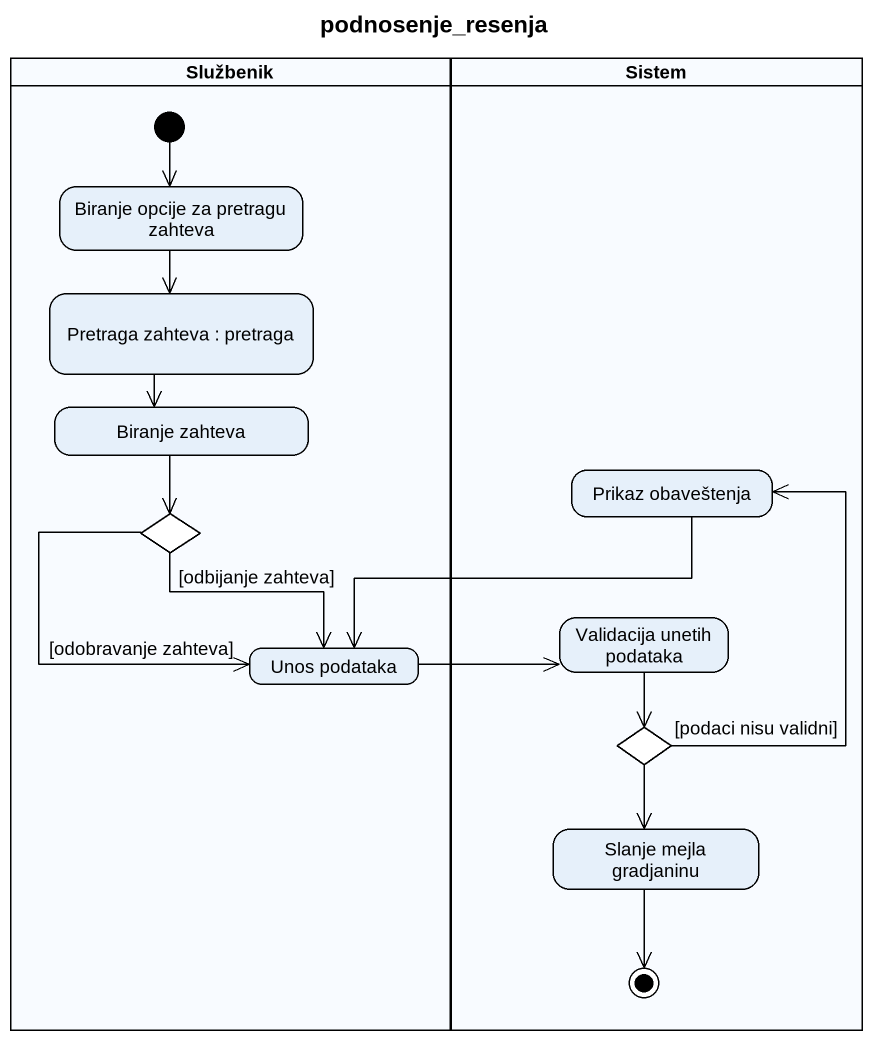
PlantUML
@startuml
title podnosenje_resenja
hide empty description
state Službenik <<partition>> {
  state "Biranje opcije za pretragu zahteva" as Biranje_opcije_za_pretragu
  state "Pretraga zahteva : pretraga" as Pretraga_zahteva
  state "Biranje zahteva" as Biranje_zahteva
  state choice1 <<choice>>
  state "Unos podataka" as Unos_podataka
  [*] --> Biranje_opcije_za_pretragu
}
state Sistem <<partition>> {
  state "Prikaz obaveštenja" as Prikaz_obaveštenja
  state "Validacija unetih podataka" as Validacija_unetih_podataka
  state choice2 <<choice>>
  state "Slanje mejla gradjaninu" as Slanje_mejla_gradjaninu
  Slanje_mejla_gradjaninu --> [*]
}
Biranje_opcije_za_pretragu --> Pretraga_zahteva
Pretraga_zahteva --> Biranje_zahteva
Biranje_zahteva --> choice1
choice1 --> Unos_podataka : [odobravanje zahteva]
choice1 --> Unos_podataka : [odbijanje zahteva]
Prikaz_obaveštenja -left-> Unos_podataka
Unos_podataka -right-> Validacija_unetih_podataka
Validacija_unetih_podataka --> choice2
choice2 -up-> Prikaz_obaveštenja : [podaci nisu validni]
choice2 --> Slanje_mejla_gradjaninu
@enduml
